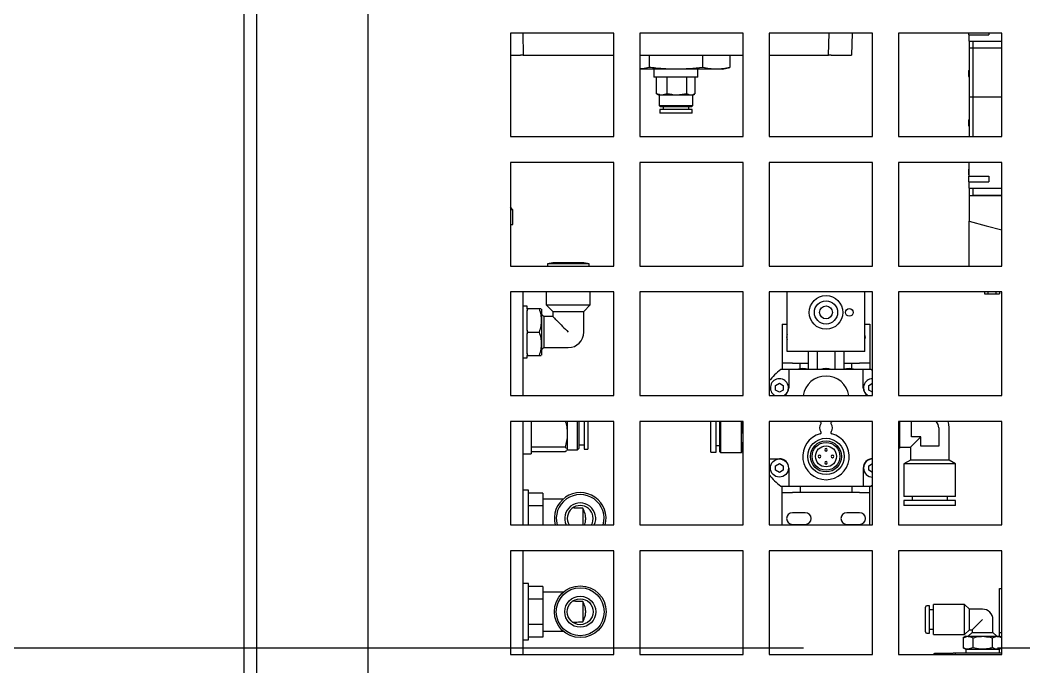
# Model space of a CAD drawing. Header units: inches. Extents: x 16559 to 58559, y 6500 to 36200.
# Drawn here: x 45455.8 to 45843.8, y 30332 to 30581.8 of the extents above; entities that cross this region are included whole.
import ezdxf

# ---------------------------------------------------------------- set-up
doc = ezdxf.new("R2010")
doc.units = ezdxf.units.IN
doc.header["$LTSCALE"] = 300
doc.linetypes.add('CENTRO', pattern=[2, 1.25, -0.25, 0.25, -0.25])
doc.layers.add('ASSI', color=254, linetype='CENTRO')
doc.layers.add('MACCHINA', color=40, linetype='Continuous')

# ---------------------------------------------------------------- blocks, each defined once
blk = doc.blocks.new('A$Ccd749461')
at = {"layer": 'MACCHINA'}
for p, q in [((-969.7, 898.8), (-969.7, -241.8)), ((-964.7, -215), (-964.7, 485)), ((-921.7, -212.8), (-921.7, 447.8)), ((-826.7, 237.5), (-866.7, 237.5)), ((-866.7, 237.5), (-866.7, 197.5)), ((-861.87, 237.5), (-861.72, 229)), ((-826.7, 197.5), (-826.7, 237.5)), ((-776.7, 237.5), (-816.7, 237.5)), ((-816.7, 237.5), (-816.7, 197.5)), ((-776.7, 197.5), (-776.7, 237.5)), ((-726.7, 237.5), (-766.7, 237.5)), ((-766.7, 237.5), (-766.7, 197.5)), ((-743.68, 229), (-743.53, 237.5)), ((-734.56, 237.5), (-734.79, 229)), ((-726.7, 197.5), (-726.7, 237.5)), ((-676.7, 237.5), (-716.7, 237.5)), ((-716.7, 237.5), (-716.7, 197.5)), ((-689.5, 236.85), (-689.5, 237.5)), ((-689.5, 236.85), (-686.9, 236.85)), ((-689.4, 234.35), (-689.4, 236.85)), ((-686.9, 236.85), (-681.8, 236.85)), ((-681.8, 237.5), (-681.8, 236.85)), ((-676.7, 197.5), (-676.7, 237.5)), ((-689.4, 234.35), (-689.4, 231.8)), ((-689.4, 234.35), (-686.9, 234.35)), ((-687.9, 234.35), (-687.9, 231.7)), ((-686.9, 234.35), (-676.7, 234.35)), ((-866.7, 229), (-862.72, 229)), ((-861.72, 229), (-858.22, 229)), ((-858.22, 229), (-826.7, 229)), ((-816.7, 229), (-776.7, 229)), ((-813.09, 229), (-813.09, 224.25)), ((-792.31, 224.25), (-792.31, 229)), ((-781.92, 229), (-781.92, 224.25)), ((-766.7, 229), (-747.18, 229)), ((-747.18, 229), (-743.68, 229)), ((-742.68, 229), (-738.29, 229)), ((-738.29, 229), (-734.79, 229)), ((-689.4, 231.8), (-687.9, 231.8)), ((-689.4, 231.8), (-689.4, 212.8)), ((-687.9, 231.7), (-687.9, 212.9)), ((-676.7, 231.7), (-687.9, 231.7)), ((-802.7, 223.5), (-816.7, 223.5)), ((-811.2, 223.5), (-811.2, 220.5)), ((-787.11, 223.5), (-802.7, 223.5)), ((-794.2, 220.5), (-794.2, 223.5)), ((-784.7, 223.5), (-787.11, 223.5)), ((-784.7, 223.5), (-781.92, 224.25)), ((-689.6, 222.99), (-689.4, 222.99)), ((-689.6, 222.99), (-689.6, 221.92)), ((-689.6, 221.92), (-689.4, 221.92)), ((-689.6, 221.92), (-689.6, 220.68)), ((-794.2, 220.5), (-811.2, 220.5)), ((-810.19, 214.08), (-810.19, 220.5)), ((-806.03, 214.08), (-806.03, 220.5)), ((-798.54, 214.08), (-798.54, 220.5)), ((-795.21, 214.08), (-795.21, 220.5)), ((-689.6, 220.68), (-689.4, 220.68)), ((-810.19, 214.08), (-809.93, 213.93)), ((-809.96, 213.94), (-809.2, 213.5)), ((-809.2, 213.5), (-809.2, 209.5)), ((-808.11, 213.5), (-809.2, 213.5)), ((-806.03, 214.08), (-808.11, 213.5)), ((-802.29, 213.5), (-808.11, 213.5)), ((-798.54, 214.08), (-802.29, 213.5)), ((-796.88, 213.5), (-802.29, 213.5)), ((-796.2, 213.5), (-796.88, 213.5)), ((-796.2, 213.5), (-795.45, 213.94)), ((-796.2, 209.5), (-796.2, 213.5)), ((-689.4, 212.8), (-689.4, 197.5)), ((-689.4, 212.8), (-676.7, 212.8)), ((-687.9, 212.9), (-676.7, 212.9)), ((-687.9, 212.7), (-687.9, 197.5)), ((-676.7, 212.7), (-687.9, 212.7)), ((-809.2, 209.5), (-808.7, 209)), ((-809.2, 209.5), (-796.2, 209.5)), ((-808.95, 208), (-808.95, 206.5)), ((-796.45, 208), (-808.95, 208)), ((-796.45, 206.5), (-808.95, 206.5)), ((-796.7, 209), (-808.7, 209)), ((-807.7, 209), (-807.7, 208)), ((-797.7, 208), (-797.7, 209)), ((-796.7, 209), (-796.2, 209.5)), ((-796.45, 206.5), (-796.45, 208)), ((-689.6, 203.99), (-689.4, 203.99)), ((-689.6, 203.99), (-689.6, 202.92)), ((-689.6, 202.92), (-689.4, 202.92)), ((-689.6, 202.92), (-689.6, 201.68)), ((-689.6, 201.68), (-689.4, 201.68)), ((-866.7, 197.5), (-826.7, 197.5)), ((-816.7, 197.5), (-776.7, 197.5)), ((-766.7, 197.5), (-726.7, 197.5)), ((-716.7, 197.5), (-676.7, 197.5)), ((-826.7, 187.5), (-866.7, 187.5)), ((-866.7, 187.5), (-866.7, 147.5)), ((-826.7, 147.5), (-826.7, 187.5)), ((-776.7, 187.5), (-816.7, 187.5)), ((-816.7, 187.5), (-816.7, 147.5)), ((-776.7, 147.5), (-776.7, 187.5)), ((-726.7, 187.5), (-766.7, 187.5)), ((-766.7, 187.5), (-766.7, 147.5)), ((-726.7, 147.5), (-726.7, 187.5)), ((-676.7, 187.5), (-716.7, 187.5)), ((-716.7, 187.5), (-716.7, 147.5)), ((-689.4, 182.25), (-689.4, 187.5)), ((-676.7, 147.5), (-676.7, 187.5)), ((-689.6, 184.99), (-689.4, 184.99)), ((-689.6, 184.99), (-689.6, 183.92)), ((-689.6, 183.92), (-689.4, 183.92)), ((-689.6, 183.92), (-689.6, 182.68)), ((-689.6, 182.68), (-689.4, 182.68)), ((-689.5, 180.05), (-689.5, 182.25)), ((-689.5, 182.25), (-686.9, 182.25)), ((-689.5, 180.05), (-686.9, 180.05)), ((-689.4, 177.55), (-689.4, 180.05)), ((-686.9, 182.25), (-681.8, 182.25)), ((-686.9, 180.05), (-681.8, 180.05)), ((-681.8, 182.25), (-681.8, 180.05)), ((-689.4, 177.55), (-686.9, 177.55)), ((-689.4, 177.55), (-689.4, 174.8)), ((-689.4, 174.8), (-689.4, 164.8)), ((-689.4, 174.8), (-682.77, 174.8)), ((-687.9, 177.55), (-687.9, 174.9)), ((-687.9, 174.9), (-676.7, 174.9)), ((-686.9, 177.55), (-676.7, 177.55)), ((-682.77, 174.8), (-676.7, 174.8)), ((-865.7, 169.25), (-866.7, 170.25)), ((-865.7, 169.25), (-866.7, 169.25)), ((-865.7, 163.5), (-865.7, 169.25)), ((-866.7, 163.5), (-865.7, 163.5)), ((-689.4, 164.8), (-682.77, 163.07)), ((-689.4, 147.5), (-689.4, 164.8)), ((-682.77, 163.07), (-676.7, 161.49)), ((-866.7, 147.5), (-826.7, 147.5)), ((-850.25, 148.7), (-852.3, 148.34)), ((-852.3, 148.34), (-852.3, 147.5)), ((-836.3, 148.34), (-852.3, 148.34)), ((-836.3, 148.34), (-838.35, 148.7)), ((-836.3, 147.5), (-836.3, 148.34)), ((-816.7, 147.5), (-776.7, 147.5)), ((-766.7, 147.5), (-726.7, 147.5)), ((-716.7, 147.5), (-676.7, 147.5)), ((-826.7, 137.5), (-866.7, 137.5)), ((-866.7, 137.5), (-866.7, 97.5)), ((-861.7, 97.5), (-861.7, 137.5)), ((-852.8, 137.5), (-852.8, 132.5)), ((-835.8, 132.5), (-835.8, 137.5)), ((-826.7, 97.5), (-826.7, 137.5)), ((-776.7, 137.5), (-816.7, 137.5)), ((-816.7, 137.5), (-816.7, 97.5)), ((-776.7, 97.5), (-776.7, 137.5)), ((-726.7, 137.5), (-766.7, 137.5)), ((-766.7, 137.5), (-766.7, 97.5)), ((-759.7, 114.5), (-759.7, 137.5)), ((-729.7, 114.5), (-729.7, 137.5)), ((-726.7, 97.5), (-726.7, 137.5)), ((-676.7, 137.5), (-716.7, 137.5)), ((-716.7, 137.5), (-716.7, 97.5)), ((-683.44, 137.5), (-683.44, 136.8)), ((-683.44, 136.8), (-682, 136.8)), ((-682, 136.8), (-682, 137.5)), ((-682, 136.8), (-679.11, 136.8)), ((-679.11, 137.5), (-679.11, 136.8)), ((-679.11, 136.8), (-677.67, 136.8)), ((-677.67, 137.5), (-677.67, 136.8)), ((-676.7, 97.5), (-676.7, 137.5)), ((-860.2, 132), (-861.7, 132)), ((-852.8, 132.5), (-850.3, 130)), ((-852.8, 132.5), (-835.8, 132.5)), ((-838.3, 130), (-835.8, 132.5)), ((-860.2, 130.27), (-859.98, 131)), ((-860.2, 131), (-860.2, 130.27)), ((-859.98, 131), (-860.2, 131)), ((-855.56, 131), (-859.98, 131)), ((-854.7, 130.9), (-854.7, 113.1)), ((-853.8, 128), (-854.7, 128.9)), ((-850.3, 130), (-850.3, 128)), ((-850.3, 130), (-838.3, 130)), ((-838.3, 122), (-838.3, 130)), ((-850.3, 128), (-853.8, 128)), ((-853.8, 128), (-853.8, 116)), ((-761.7, 125), (-759.7, 125)), ((-761.7, 125), (-761.7, 116.04)), ((-729.7, 125), (-727.7, 125)), ((-727.7, 125), (-727.7, 116.04)), ((-859.98, 122), (-860.2, 122.73)), ((-860.2, 122.73), (-860.2, 121.27)), ((-860.2, 121.27), (-859.98, 122)), ((-859.98, 122), (-855.56, 122)), ((-859.98, 113), (-860.2, 113.73)), ((-860.2, 113.73), (-860.2, 113)), ((-860.2, 113), (-859.98, 113)), ((-859.98, 113), (-855.56, 113)), ((-854.7, 115.1), (-853.8, 116)), ((-853.8, 116), (-844.3, 116)), ((-761.7, 116.04), (-761.7, 114.27)), ((-761.7, 114.27), (-761.7, 110.73)), ((-757.7, 114.5), (-759.7, 114.5)), ((-731.7, 114.5), (-757.7, 114.5)), ((-751.63, 114.5), (-751.63, 107.54)), ((-748.17, 114.5), (-748.17, 107.5)), ((-741.24, 114.5), (-741.24, 107.5)), ((-737.77, 114.5), (-737.77, 107.54)), ((-729.7, 114.5), (-731.7, 114.5)), ((-727.7, 116.04), (-727.7, 114.27)), ((-727.7, 114.27), (-727.7, 110.73)), ((-861.7, 112), (-860.2, 112)), ((-761.7, 110.73), (-761.7, 110)), ((-761.7, 110), (-761.7, 107.5)), ((-757.7, 110), (-761.7, 110)), ((-757.7, 110), (-754.7, 110)), ((-754.7, 107.77), (-754.7, 110)), ((-754.7, 110), (-751.63, 110)), ((-737.77, 110), (-734.7, 110)), ((-734.7, 107.77), (-734.7, 110)), ((-734.7, 110), (-731.7, 110)), ((-727.7, 110), (-731.7, 110)), ((-727.7, 110.73), (-727.7, 110)), ((-727.7, 110), (-727.7, 107.5)), ((-759.1, 107.5), (-762.19, 107.5)), ((-759.1, 107.5), (-759.1, 100.5)), ((-730.3, 107.5), (-759.1, 107.5)), ((-730.3, 100.5), (-730.3, 107.5)), ((-727.21, 107.5), (-730.3, 107.5)), ((-727.21, 107.5), (-726.7, 107.1)), ((-764.2, 101.37), (-762.7, 102.23)), ((-764.2, 99.63), (-764.2, 101.37)), ((-762.7, 102.23), (-761.2, 101.37)), ((-761.2, 101.37), (-761.2, 99.63)), ((-728.2, 101.37), (-726.7, 102.23)), ((-728.2, 99.63), (-728.2, 101.37)), ((-866.7, 97.5), (-826.7, 97.5)), ((-816.7, 97.5), (-776.7, 97.5)), ((-766.7, 97.5), (-726.7, 97.5)), ((-762.7, 98.77), (-764.2, 99.63)), ((-761.2, 99.63), (-762.7, 98.77)), ((-726.7, 98.77), (-728.2, 99.63)), ((-716.7, 97.5), (-676.7, 97.5)), ((-826.7, 87.5), (-866.7, 87.5)), ((-866.7, 87.5), (-866.7, 47.5)), ((-861.7, 47.5), (-861.7, 87.5)), ((-858.7, 87.5), (-858.7, 77.56)), ((-844.7, 87.5), (-844.7, 82.74)), ((-840.7, 78.71), (-840.7, 87.5)), ((-840.2, 87.5), (-840.2, 79.1)), ((-838.2, 87.5), (-838.2, 78.9)), ((-836.7, 87.5), (-836.7, 78.9)), ((-826.7, 47.5), (-826.7, 87.5)), ((-776.7, 87.5), (-816.7, 87.5)), ((-816.7, 87.5), (-816.7, 47.5)), ((-789.2, 75.6), (-789.2, 87.5)), ((-787.2, 75.6), (-787.2, 87.5)), ((-785.7, 75.8), (-785.7, 87.5)), ((-785.41, 75.5), (-785.41, 87.5)), ((-777.41, 81.37), (-777.41, 87.5)), ((-776.84, 87.24), (-776.88, 87.5)), ((-776.7, 87.24), (-776.84, 87.24)), ((-776.84, 85.51), (-776.84, 87.24)), ((-776.84, 85.51), (-776.7, 85.51)), ((-776.7, 47.5), (-776.7, 87.5)), ((-726.7, 87.5), (-766.7, 87.5)), ((-766.7, 87.5), (-766.7, 47.5)), ((-746.97, 87.29), (-747.66, 87.5)), ((-741.74, 87.5), (-742.43, 87.29)), ((-726.7, 47.5), (-726.7, 87.5)), ((-676.7, 87.5), (-716.7, 87.5)), ((-716.7, 87.5), (-716.7, 47.5)), ((-716.3, 87.5), (-716.3, 82.31)), ((-711.6, 81.5), (-711.6, 87.5)), ((-676.7, 47.5), (-676.7, 87.5)), ((-844.7, 82.74), (-844.7, 76.64)), ((-716.3, 81.56), (-716.7, 81.56)), ((-716.3, 82.31), (-716.3, 81.56)), ((-716.3, 81.56), (-716.3, 80.66)), ((-708.1, 81.5), (-712.1, 77.5)), ((-708.1, 81.5), (-711.6, 81.5)), ((-708.1, 78), (-708.1, 81.5)), ((-701.1, 85), (-701.1, 78)), ((-697.1, 72.5), (-697.1, 85)), ((-840.7, 76.5), (-840.7, 78.71)), ((-840.2, 79.1), (-840.2, 77)), ((-840.2, 78.5), (-838.2, 78.5)), ((-838.2, 78.9), (-838.2, 76.75)), ((-836.7, 78.9), (-836.7, 76.75)), ((-787.2, 78.2), (-785.7, 78.2)), ((-777.41, 75.58), (-777.41, 81.37)), ((-716.7, 80.66), (-716.3, 80.66)), ((-716.3, 80.66), (-716.3, 80.28)), ((-716.3, 80.28), (-716.3, 77.59)), ((-701.1, 78), (-708.1, 78)), ((-861.7, 75), (-858.7, 75)), ((-845.55, 77.59), (-858.7, 77.59)), ((-858.7, 77.56), (-858.7, 75)), ((-845.55, 75.7), (-858.7, 75.7)), ((-844.96, 76.14), (-845.55, 75.7)), ((-844.8, 76.34), (-844.7, 76.5)), ((-844.7, 76.64), (-844.7, 76.5)), ((-844.7, 76.5), (-840.7, 76.5)), ((-840.7, 76.5), (-840.2, 77)), ((-838.2, 76.75), (-836.7, 76.75)), ((-789.2, 75.6), (-787.2, 75.6)), ((-785.7, 75.8), (-785.41, 75.5)), ((-785.41, 75.5), (-777.41, 75.5)), ((-777.41, 75.5), (-777.41, 75.58)), ((-777.25, 75.42), (-777.41, 75.58)), ((-777.41, 75.5), (-777.34, 75.37)), ((-776.84, 74.99), (-777.01, 75.17)), ((-776.7, 77.24), (-776.84, 77.24)), ((-776.84, 76.17), (-776.84, 77.24)), ((-776.84, 76.17), (-776.7, 76.17)), ((-776.7, 74.99), (-776.84, 74.99)), ((-716.3, 77.22), (-716.7, 77.22)), ((-716.7, 77.2), (-716.3, 77.2)), ((-716.3, 77.59), (-716.3, 77.22)), ((-716.3, 77.5), (-712.1, 77.5)), ((-716.3, 77.22), (-716.3, 77.2)), ((-712.1, 77.5), (-712.1, 72.5)), ((-766.7, 73.1), (-762.7, 73.1)), ((-764.2, 70.37), (-762.7, 71.23)), ((-764.2, 68.63), (-764.2, 70.37)), ((-762.7, 71.23), (-761.2, 70.37)), ((-761.2, 70.37), (-761.2, 68.63)), ((-728.2, 70.37), (-726.7, 71.23)), ((-728.2, 68.63), (-728.2, 70.37)), ((-712.1, 72.5), (-714.6, 71.06)), ((-714.6, 71.06), (-714.6, 58.5)), ((-694.6, 71.06), (-714.6, 71.06)), ((-697.1, 72.5), (-712.1, 72.5)), ((-694.6, 71.06), (-697.1, 72.5)), ((-694.6, 58.5), (-694.6, 71.06)), ((-762.7, 67.77), (-764.2, 68.63)), ((-761.2, 68.63), (-762.7, 67.77)), ((-759.1, 69.5), (-759.1, 62.5)), ((-730.3, 69.5), (-730.3, 62.5)), ((-726.7, 67.77), (-728.2, 68.63)), ((-762.19, 62.5), (-759.1, 62.5)), ((-761.7, 60), (-761.7, 62.5)), ((-759.1, 62.5), (-730.3, 62.5)), ((-754.7, 62.5), (-754.7, 60)), ((-734.7, 62.5), (-734.7, 60)), ((-730.3, 62.5), (-727.21, 62.5)), ((-727.7, 60), (-727.7, 62.5)), ((-726.7, 62.9), (-727.21, 62.5)), ((-859.7, 60.9), (-861.7, 60.9)), ((-859.7, 47.5), (-859.7, 60.9)), ((-854.2, 59.81), (-859.7, 59.81)), ((-854.2, 59.81), (-854.2, 54.91)), ((-761.7, 60), (-757.7, 60)), ((-761.7, 59.27), (-761.7, 60)), ((-761.7, 55.73), (-761.7, 59.27)), ((-754.7, 60), (-757.7, 60)), ((-734.7, 60), (-754.7, 60)), ((-731.7, 60), (-734.7, 60)), ((-731.7, 60), (-727.7, 60)), ((-727.7, 59.27), (-727.7, 60)), ((-727.7, 55.73), (-727.7, 59.27)), ((-694.6, 58.5), (-714.6, 58.5)), ((-711.4, 58.5), (-711.4, 57)), ((-697.8, 57), (-697.8, 58.5)), ((-854.2, 54.91), (-859.7, 54.91)), ((-846.32, 57.5), (-854.2, 57.5)), ((-854.2, 54.91), (-854.2, 47.5)), ((-761.7, 53.96), (-761.7, 55.73)), ((-727.7, 53.96), (-727.7, 55.73)), ((-714.6, 57), (-714.6, 55)), ((-694.6, 57), (-714.6, 57)), ((-694.6, 55), (-714.6, 55)), ((-694.6, 55), (-694.6, 57)), ((-838.7, 53.96), (-838.7, 47.5)), ((-761.7, 47.5), (-761.7, 53.96)), ((-752.7, 52.25), (-757.7, 52.25)), ((-731.7, 52.25), (-736.7, 52.25)), ((-727.7, 47.5), (-727.7, 53.96)), ((-866.7, 47.5), (-826.7, 47.5)), ((-816.7, 47.5), (-776.7, 47.5)), ((-766.7, 47.5), (-726.7, 47.5)), ((-757.7, 47.75), (-752.7, 47.75)), ((-736.7, 47.75), (-731.7, 47.75)), ((-716.7, 47.5), (-676.7, 47.5)), ((-826.7, 37.5), (-866.7, 37.5)), ((-866.7, 37.5), (-866.7, -2.5)), ((-861.7, -2.5), (-861.7, 37.5)), ((-826.7, -2.5), (-826.7, 37.5)), ((-776.7, 37.5), (-816.7, 37.5)), ((-816.7, 37.5), (-816.7, -2.5)), ((-776.7, -2.5), (-776.7, 37.5)), ((-726.7, 37.5), (-766.7, 37.5)), ((-766.7, 37.5), (-766.7, -2.5)), ((-726.7, -2.5), (-726.7, 37.5)), ((-676.7, 37.5), (-716.7, 37.5)), ((-716.7, 37.5), (-716.7, -2.5)), ((-676.7, -2.5), (-676.7, 37.5)), ((-859.7, 24.9), (-861.7, 24.9)), ((-859.7, 3.1), (-859.7, 24.9)), ((-854.2, 23.81), (-859.7, 23.81)), ((-854.2, 23.81), (-854.2, 18.91)), ((-846.32, 21.5), (-854.2, 21.5)), ((-677.7, 8), (-677.7, 23)), ((-677.7, 23), (-676.7, 23)), ((-854.2, 18.91), (-859.7, 18.91)), ((-854.2, 18.91), (-854.2, 9.09)), ((-838.7, 17.96), (-838.7, 10.04)), ((-706.2, 11), (-706.2, 15.75)), ((-704.7, 16.25), (-705.7, 16.25)), ((-704.7, 11), (-704.7, 16.25)), ((-691.2, 16.75), (-703.2, 16.75)), ((-703.2, 11), (-703.2, 16.75)), ((-689.2, 15), (-691.2, 16.75)), ((-691.2, 11), (-691.2, 16.75)), ((-703.2, 14.75), (-704.7, 14.75)), ((-684.2, 15), (-689.2, 15)), ((-689.2, 11), (-689.2, 15)), ((-854.2, 9.09), (-859.7, 9.09)), ((-854.2, 9.09), (-854.2, 4.19)), ((-706.2, 6.25), (-706.2, 11)), ((-704.7, 5.75), (-704.7, 11)), ((-703.2, 5.25), (-703.2, 11)), ((-691.2, 5.25), (-691.2, 11)), ((-689.2, 7), (-689.2, 11)), ((-688.2, 7), (-684.2, 11)), ((-680.2, 6), (-680.2, 11)), ((-677.7, 6), (-677.7, 8)), ((-854.2, 4.19), (-859.7, 4.19)), ((-854.2, 6.5), (-846.32, 6.5)), ((-705.7, 5.75), (-704.7, 5.75)), ((-704.7, 7.25), (-703.2, 7.25)), ((-703.2, 5.25), (-691.2, 5.25)), ((-690.7, 4.5), (-691.71, 3.92)), ((-691.71, 3.92), (-689.83, 4.5)), ((-691.71, 3.92), (-691.71, 0.08)), ((-691.2, 5.25), (-689.2, 7)), ((-690.7, 4.5), (-689.83, 4.5)), ((-689.83, 4.5), (-684.2, 4.5)), ((-688.2, 6), (-689.7, 4.5)), ((-689.2, 7), (-688.2, 7)), ((-688.2, 7), (-688.2, 6)), ((-688.2, 6), (-680.2, 6)), ((-687.95, 3.92), (-687.95, 0.08)), ((-684.2, 4.5), (-678.57, 4.5)), ((-680.45, 3.92), (-678.57, 4.5)), ((-680.45, 3.92), (-680.45, 0.08)), ((-678.7, 4.5), (-680.2, 6)), ((-678.57, 4.5), (-677.7, 4.5)), ((-677.7, 6), (-676.7, 6)), ((-677.7, 4.5), (-677.7, 6)), ((-676.7, 3.92), (-677.7, 4.5)), ((-861.7, 3.1), (-859.7, 3.1)), ((-691.71, 0.08), (-690.7, -0.5)), ((-687.95, 0.08), (-689.83, -0.5)), ((-676.7, 0.08), (-678.57, -0.5)), ((-677.7, -0.5), (-676.7, 0.08)), ((-866.7, -2.5), (-826.7, -2.5)), ((-816.7, -2.5), (-776.7, -2.5)), ((-766.7, -2.5), (-726.7, -2.5)), ((-716.7, -2.5), (-676.7, -2.5)), ((-702.7, -2.1), (-703.1, -2.5)), ((-695.9, -2.1), (-702.7, -2.1)), ((-702.7, -2.1), (-702.7, -2.5)), ((-695.7, -2.3), (-695.9, -2.1)), ((-695.9, -2.5), (-695.9, -2.1)), ((-695.7, -2.5), (-695.7, -2)), ((-694.7, -2.5), (-694.7, -2)), ((-676.7, -2), (-694.7, -2)), ((-690.7, -0.5), (-690.7, -2)), ((-690.7, -0.5), (-689.83, -0.5)), ((-689.83, -0.5), (-684.2, -0.5)), ((-684.2, -0.5), (-678.57, -0.5)), ((-678.57, -0.5), (-677.7, -0.5)), ((-677.7, -2), (-677.7, -0.5))]:
    blk.add_line(p, q, dxfattribs=at)
at = {"layer": 'MACCHINA', "flags": 128}
blk.add_lwpolyline([(-697.1, 85), (-697.25, 86.46), (-697.53, 87.5)], dxfattribs=at)
at = {"layer": 'MACCHINA'}
for centre, radius in [((-744.7, 129.6), 6.5), ((-744.7, 129.6), 4.5), ((-744.7, 129.6), 2.5), ((-735.7, 129.6), 1.5), ((-744.7, 74), 7), ((-744.7, 74), 6), ((-744.7, 74), 5.35), ((-744.7, 74), 4.05), ((-762.7, 69.5), 3.5), ((-839.7, 14), 10), ((-839.7, 14), 9.25), ((-839.7, 14), 6), ((-839.7, 14), 5)]:
    blk.add_circle(centre, radius, dxfattribs=at)
for centre, radius, start, end in [((-844.3, 122), 6, 270, 0), ((-757.7, 120), 2.25, 152.734, 207.266), ((-731.7, 120), 2.25, 332.734, 27.266), ((-744.7, 85), 28.5, 127.8636, 140.5275), ((-752.78, 96.24), 11.69, 94.5219, 105.5402), ((-754.62, 96.24), 11.69, 74.4598, 85.4781), ((-744.7, 96), 9, 9.5941, 170.4059), ((-743.78, 96.24), 11.69, 94.5219, 105.5402), ((-745.62, 96.24), 11.69, 74.4598, 85.4781), ((-734.78, 96.24), 11.69, 94.5219, 105.5402), ((-736.62, 96.24), 11.69, 74.4598, 85.4781), ((-762.7, 100.5), 3.5, 90, 238.9973), ((-762.7, 100.5), 3.5, 301.0027, 90), ((-726.7, 100.5), 3.5, 90, 238.9973), ((-762.7, 100.5), 3.6, 303.5573, 0), ((-726.7, 100.5), 3.6, 180, 236.4427), ((-744.7, 85), 2.5, 142.9672, 217.0328), ((-747.1, 86.81), 0.5, 322.9672, 75.3987), ((-742.31, 86.81), 0.5, 104.6013, 217.0328), ((-744.7, 85), 2.5, 322.9672, 37.0328), ((-704.6, 85), 3.5, 0, 45.5847), ((-744.7, 74), 9, 104.6013, 75.3987), ((-747.1, 83.19), 0.5, 284.6013, 37.0328), ((-742.31, 83.19), 0.5, 142.9672, 255.3987), ((-747.2, 74), 0.5, 90, 270), ((-747.2, 74), 0.5, 270, 90), ((-744.7, 76.5), 0.5, 90, 270), ((-744.7, 76.5), 0.5, 270, 90), ((-742.2, 74), 0.5, 90, 270), ((-742.2, 74), 0.5, 270, 90), ((-762.7, 69.5), 3.6, 0, 90), ((-744.7, 71.5), 0.5, 90, 270), ((-744.7, 71.5), 0.5, 270, 90), ((-726.7, 69.5), 3.6, 90, 180), ((-726.7, 69.5), 3.5, 90, 270), ((-744.7, 85), 28.5, 219.4725, 232.1364), ((-839.7, 50), 10, 345.5225, 194.4775), ((-839.7, 50), 9.25, 344.3196, 195.6804), ((-839.7, 50), 6, 335.3757, 204.6243), ((-839.7, 50), 5, 330, 210), ((-757.7, 50), 2.25, 90, 270), ((-752.7, 50), 2.25, 270, 90), ((-736.7, 50), 2.25, 90, 270), ((-731.7, 50), 2.25, 270, 90), ((-705.7, 15.75), 0.5, 90, 180), ((-684.2, 11), 4, 0, 90), ((-705.7, 6.25), 0.5, 180, 270)]:
    blk.add_arc(centre, radius, start, end, dxfattribs=at)
for points, knots in [([(-861.72, 229), (-861.74, 229), (-861.76, 229), (-861.88, 229), (-862.01, 229), (-862.17, 229), (-862.4, 229), (-862.6, 229), (-862.72, 229)], [0, 0, 0, 0, 0.239457, 0.369902, 0.5, 0.630442, 0.760543, 1, 1, 1, 1]), ([(-742.68, 229), (-742.81, 229), (-743, 229), (-743.23, 229), (-743.39, 229), (-743.52, 229), (-743.65, 229), (-743.67, 229), (-743.68, 229)], [0, 0, 0, 0, 0.239457, 0.369902, 0.5, 0.630442, 0.760543, 1, 1, 1, 1]), ([(-813.09, 224.25), (-813.95, 224.02), (-815.15, 223.71), (-816.36, 223.64), (-816.7, 223.62)], [0, 0, 0, 0, 0.717893, 1, 1, 1, 1]), ([(-802.7, 223.5), (-804.44, 223.54), (-807.91, 223.61), (-811.36, 224.03), (-813.09, 224.25)], [0, 0, 0, 0, 0.498791, 1, 1, 1, 1]), ([(-792.31, 224.25), (-794.03, 224.03), (-797.48, 223.61), (-800.96, 223.54), (-802.7, 223.5)], [0, 0, 0, 0, 0.498963, 1, 1, 1, 1]), ([(-787.11, 223.5), (-787.98, 223.54), (-789.72, 223.61), (-791.44, 224.03), (-792.31, 224.25)], [0, 0, 0, 0, 0.4987908, 1, 1, 1, 1]), ([(-781.92, 224.25), (-782.78, 224.03), (-784.5, 223.61), (-786.24, 223.54), (-787.11, 223.5)], [0, 0, 0, 0, 0.498963, 1, 1, 1, 1]), ([(-808.11, 213.5), (-808.16, 213.5), (-808.86, 213.51), (-809.55, 213.81), (-810.19, 214.08)], [0, 0, 0, 0, 0.0702148, 1, 1, 1, 1]), ([(-802.29, 213.5), (-802.38, 213.5), (-803.64, 213.51), (-804.88, 213.81), (-806.03, 214.08)], [0, 0, 0, 0, 0.0702148, 1, 1, 1, 1]), ([(-796.88, 213.5), (-797.32, 213.57), (-797.89, 213.67), (-798.43, 214.01), (-798.54, 214.08)], [0, 0, 0, 0, 0.791446, 1, 1, 1, 1]), ([(-795.47, 213.97), (-795.81, 213.78), (-796.27, 213.53), (-796.75, 213.51), (-796.88, 213.5)], [0, 0, 0, 0, 0.7279282, 1, 1, 1, 1]), ([(-855.56, 131), (-855.33, 130.21), (-854.89, 128.74), (-854.7, 126.5), (-854.89, 124.26), (-855.33, 122.79), (-855.56, 122)], [0, 0, 0, 0, 0.2663855, 0.5, 0.7336145, 1, 1, 1, 1]), ([(-854.76, 131), (-854.8, 131), (-854.87, 131), (-855.32, 131), (-855.56, 131)], [0, 0, 0, 0, 0.467229, 1, 1, 1, 1]), ([(-850.3, 128), (-850.28, 127.98), (-850.24, 127.94), (-849.89, 127.59), (-849.33, 127.03), (-848.26, 125.96), (-846.54, 124.24), (-845.05, 122.74), (-844.3, 122)], [0, 0, 0, 0, 0.09869, 0.201908, 0.317113, 0.446444, 0.724101, 1, 1, 1, 1]), ([(-855.56, 122), (-855.33, 121.21), (-854.89, 119.74), (-854.7, 117.5), (-854.89, 115.26), (-855.33, 113.79), (-855.56, 113)], [0, 0, 0, 0, 0.266385, 0.5, 0.733615, 1, 1, 1, 1]), ([(-855.56, 113), (-855.32, 113), (-854.87, 113), (-854.8, 113), (-854.76, 113)], [0, 0, 0, 0, 0.532771, 1, 1, 1, 1]), ([(-845.46, 87.5), (-845.26, 86.79), (-844.82, 85.23), (-844.74, 83.62), (-844.7, 82.74)], [0, 0, 0, 0, 0.453875, 1, 1, 1, 1]), ([(-777.41, 81.37), (-777.32, 82.64), (-777.22, 84.03), (-776.87, 85.38), (-776.84, 85.51)], [0, 0, 0, 0, 0.908239, 1, 1, 1, 1]), ([(-844.7, 82.74), (-844.7, 82.61), (-844.71, 81.69), (-844.9, 79.95), (-845.33, 78.38), (-845.55, 77.59)], [0, 0, 0, 0, 0.070092, 0.530785, 1, 1, 1, 1]), ([(-776.84, 77.24), (-777.05, 78.15), (-777.36, 79.51), (-777.4, 80.9), (-777.41, 81.37)], [0, 0, 0, 0, 0.66388, 1, 1, 1, 1]), ([(-845.55, 77.59), (-845.31, 77.43), (-844.83, 77.12), (-844.75, 76.8), (-844.7, 76.64)], [0, 0, 0, 0, 0.495458, 1, 1, 1, 1]), ([(-844.7, 76.64), (-844.7, 76.62), (-844.7, 76.52), (-844.78, 76.43), (-844.83, 76.36)], [0, 0, 0, 0, 0.234151, 1, 1, 1, 1]), ([(-777.41, 75.58), (-777.41, 75.63), (-777.38, 75.83), (-777.07, 76.03), (-776.84, 76.17)], [0, 0, 0, 0, 0.26375, 1, 1, 1, 1]), ([(-838.7, 53.96), (-839.27, 53.95), (-840.6, 53.93), (-841.87, 54.02), (-842.61, 54.07)], [0, 0, 0, 0, 0.421758, 1, 1, 1, 1]), ([(-838.12, 47.5), (-838.01, 47.75), (-837.7, 48.44), (-837.52, 49.77), (-837.68, 51.6), (-838.21, 52.96), (-838.61, 53.78), (-838.7, 53.96)], [0, 0, 0, 0, 0.126789, 0.346504, 0.567571, 0.904632, 1, 1, 1, 1]), ([(-838.7, 17.96), (-839.27, 17.95), (-840.6, 17.93), (-841.87, 18.02), (-842.61, 18.07)], [0, 0, 0, 0, 0.421758, 1, 1, 1, 1]), ([(-838.7, 10.04), (-838.36, 10.75), (-837.82, 11.9), (-837.51, 13.77), (-837.68, 15.6), (-838.21, 16.96), (-838.61, 17.78), (-838.7, 17.96)], [0, 0, 0, 0, 0.296388, 0.473429, 0.65156, 0.923155, 1, 1, 1, 1]), ([(-842.61, 9.93), (-841.88, 9.98), (-840.62, 10.07), (-839.28, 10.05), (-838.7, 10.04)], [0, 0, 0, 0, 0.570431, 1, 1, 1, 1]), ([(-689.83, 4.5), (-689.79, 4.5), (-689.15, 4.49), (-688.53, 4.19), (-687.95, 3.92)], [0, 0, 0, 0, 0.070215, 1, 1, 1, 1]), ([(-687.95, 3.92), (-686.99, 4.16), (-685.76, 4.47), (-684.49, 4.49), (-684.2, 4.5)], [0, 0, 0, 0, 0.775831, 1, 1, 1, 1]), ([(-684.2, 4.5), (-683.19, 4.43), (-681.92, 4.33), (-680.7, 3.99), (-680.45, 3.92)], [0, 0, 0, 0, 0.798788, 1, 1, 1, 1]), ([(-678.57, 4.5), (-678.53, 4.5), (-677.89, 4.49), (-677.27, 4.19), (-676.7, 3.92)], [0, 0, 0, 0, 0.070215, 1, 1, 1, 1]), ([(-689.83, -0.5), (-689.88, -0.5), (-690.51, -0.49), (-691.13, -0.19), (-691.71, 0.08)], [0, 0, 0, 0, 0.070215, 1, 1, 1, 1]), ([(-684.2, -0.5), (-684.49, -0.49), (-685.76, -0.47), (-686.99, -0.16), (-687.95, 0.08)], [0, 0, 0, 0, 0.224544, 1, 1, 1, 1]), ([(-680.45, 0.08), (-680.7, 0.01), (-681.92, -0.33), (-683.19, -0.43), (-684.2, -0.5)], [0, 0, 0, 0, 0.20169, 1, 1, 1, 1]), ([(-678.57, -0.5), (-678.62, -0.5), (-679.25, -0.49), (-679.87, -0.19), (-680.45, 0.08)], [0, 0, 0, 0, 0.070215, 1, 1, 1, 1]), ([(-694.7, -2), (-694.95, -2), (-695.52, -2), (-695.64, -2), (-695.7, -2)], [0, 0, 0, 0, 0.433766, 1, 1, 1, 1])]:
    blk.add_open_spline(points, degree=3, knots=knots, dxfattribs=at)
for points in [[(-838.35, 148.7), (-838.44, 148.7), (-838.62, 148.7), (-840, 148.7), (-841.96, 148.7), (-844.3, 148.7), (-846.64, 148.7), (-848.61, 148.7), (-849.98, 148.7), (-850.16, 148.7), (-850.25, 148.7)], [(-860.2, 131), (-860.2, 131.29), (-860.2, 131.87), (-860.2, 131.96), (-860.2, 132)], [(-860.2, 122.73), (-860.2, 123.47), (-860.2, 124.96), (-860.2, 127.04), (-860.2, 128.89), (-860.2, 129.81), (-860.2, 130.27)], [(-860.2, 113.73), (-860.2, 114.19), (-860.2, 115.11), (-860.2, 116.96), (-860.2, 119.04), (-860.2, 120.53), (-860.2, 121.27)], [(-860.2, 112), (-860.2, 112.04), (-860.2, 112.13), (-860.2, 112.71), (-860.2, 113)]]:
    blk.add_open_spline(points, degree=3, dxfattribs=at)

msp = doc.modelspace()

# ---------------------------------------------------------------- linework, layer by layer
at = {"layer": 'ASSI'}
msp.add_line((44783.509, 30339.28), (48240.426, 30339.28), dxfattribs=at)

# ---------------------------------------------------------------- block references
at = {"layer": 'MACCHINA'}
msp.add_blockref('A$Ccd749461', (46511.967, 30339.28), dxfattribs=at)

doc.saveas('drawing.dxf')
